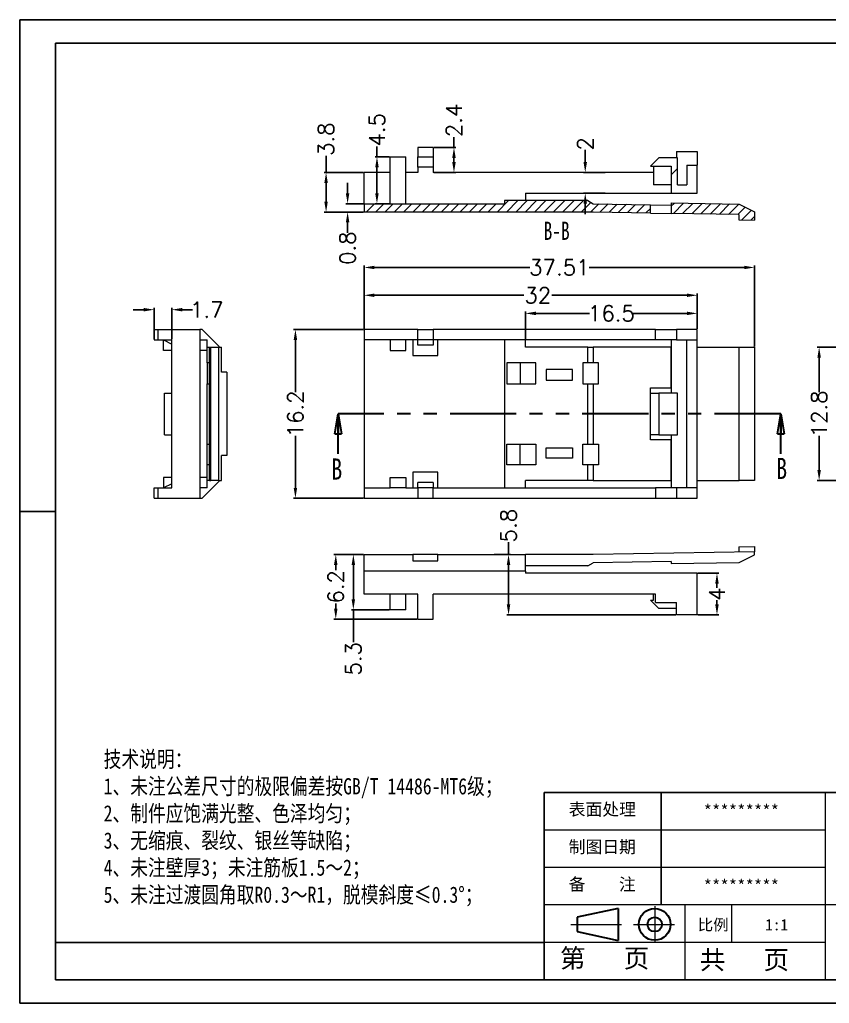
# Model space of a CAD drawing. Header units: inches. Extents: x 3168 to 3805, y 519 to 654.
# Drawn here: x 3597.6 to 3675.3, y 519 to 613.5 of the extents above; entities that cross this region are included whole.
import ezdxf

# ---------------------------------------------------------------- set-up
doc = ezdxf.new("R2010")
doc.units = ezdxf.units.IN
doc.linetypes.add('CENTER2', pattern=[28.575, 19.05, -3.175, 3.175, -3.175])
doc.linetypes.add('PHANTOM', pattern=[12.7, 6.35, -1.27, 1.27, -1.27, 1.27, -1.27])
doc.layers.add('文字', color=81, linetype='Continuous')
for name, color, linetype, lineweight in [('粗实线', 7, 'Continuous', 30), ('细实线', 3, 'Continuous', 9), ('细点划线', 2, 'CENTER2', 9)]:
    doc.layers.add(name, color=color, linetype=linetype, lineweight=lineweight)
doc.styles.add('SLDTEXTSTYLE0', font='TXT', dxfattribs={"width": 0.75})
doc.styles.add('SLDTEXTSTYLE3', font='TXT', dxfattribs={"width": 0.7})
doc.styles.get("Standard").update_dxf_attribs({"font": 'txt', "bigfont": 'gbcbig.shx'})
doc.styles.add('宋体', font='', dxfattribs={"width": 0.8, "height": 3.5})
doc.styles.get('宋体').set_extended_font_data('SimSun')
doc.dimstyles.new('1.5', dxfattribs={"dimtxt": 1.5, "dimasz": 1, "dimexe": 0.18, "dimexo": 0.0625, "dimgap": 0.1, "dimtad": 0, "dimzin": 12, "dimdsep": 46, "dimtxsty": 'Standard', "dimcen": 0.5, "dimclrd": 3, "dimclre": 3, "dimadec": 0, "dimazin": 0, "dimtfac": 1, "dimtofl": 0, "dimtmove": 0, "dimatfit": 3, "dimfxl": 1, "dimtolj": 1, "dimtzin": 0, "dimarcsym": 0})
pattern_1 = [(45, (-109.4569, -418.8911), (-0.44901281, 0.44901281), [])]

# ---------------------------------------------------------------- blocks, each defined once
blk = doc.blocks.new('_CLOSED')
at = {"color": 0, "linetype": 'ByBlock', "lineweight": -2}
for p, q in [((-1, 0.166667), (0, 0)), ((-1, 0.166667), (-1, -0.166667)), ((0, 0), (-1, -0.166667)), ((0, 0), (-1, 0))]:
    blk.add_line(p, q, dxfattribs=at)
blk = doc.blocks.new('*D163')
at = {"color": 3, "lineweight": -2, "transparency": 16777216}
for p, q in [((3630.585, 583.73), (3623.878, 583.73)), ((3624.058, 582.73), (3624.058, 577.73)), ((3624.058, 568.53), (3624.058, 573.53)), ((3630.585, 567.53), (3623.878, 567.53))]:
    blk.add_line(p, q, dxfattribs=at)
at = {"color": 3, "transparency": 16777216}
for points in [[(3623.891, 582.73), (3624.224, 582.73), (3624.058, 583.73)], [(3623.891, 568.53), (3624.224, 568.53), (3624.058, 567.53)]]:
    blk.add_solid(points, dxfattribs=at)
at = {"layer": 'Defpoints', "color": 0, "transparency": 16777216}
for p in [(3624.058, 583.73), (3630.648, 583.73), (3630.648, 567.53)]:
    blk.add_point(p, dxfattribs=at)
at = {"color": 0, "transparency": 16777216, "insert": (3624.058, 575.63), "char_height": 1.5, "attachment_point": 5, "rotation": 90}
blk.add_mtext('\\A1;16.2', dxfattribs=at)
blk = doc.blocks.new('*D164')
at = {"color": 3, "lineweight": -2, "transparency": 16777216}
for p, q in [((3630.648, 583.793), (3630.648, 589.87)), ((3631.648, 589.69), (3646.551, 589.69)), ((3667.153, 589.69), (3652.251, 589.69)), ((3668.153, 582.093), (3668.153, 589.87))]:
    blk.add_line(p, q, dxfattribs=at)
at = {"color": 3, "transparency": 16777216}
for points in [[(3631.648, 589.857), (3631.648, 589.523), (3630.648, 589.69)], [(3667.153, 589.857), (3667.153, 589.523), (3668.153, 589.69)]]:
    blk.add_solid(points, dxfattribs=at)
at = {"layer": 'Defpoints', "color": 0, "transparency": 16777216}
for p in [(3668.153, 589.69), (3630.648, 583.73), (3668.153, 582.03)]:
    blk.add_point(p, dxfattribs=at)
at = {"color": 0, "transparency": 16777216, "insert": (3649.401, 589.69), "char_height": 1.5, "attachment_point": 5}
blk.add_mtext('\\A1;37.51', dxfattribs=at)
blk = doc.blocks.new('*D165')
at = {"color": 3, "lineweight": -2, "transparency": 16777216}
for p, q in [((3630.648, 583.793), (3630.648, 587.199)), ((3631.648, 587.019), (3645.977, 587.019)), ((3661.648, 587.019), (3648.677, 587.019)), ((3662.648, 583.793), (3662.648, 587.199))]:
    blk.add_line(p, q, dxfattribs=at)
at = {"color": 3, "transparency": 16777216}
for points in [[(3631.648, 587.186), (3631.648, 586.853), (3630.648, 587.019)], [(3661.648, 587.186), (3661.648, 586.853), (3662.648, 587.019)]]:
    blk.add_solid(points, dxfattribs=at)
at = {"layer": 'Defpoints', "color": 0, "transparency": 16777216}
for p in [(3662.648, 587.019), (3630.648, 583.73), (3662.648, 583.73)]:
    blk.add_point(p, dxfattribs=at)
at = {"color": 0, "transparency": 16777216, "insert": (3647.327, 587.019), "char_height": 1.5, "attachment_point": 5}
blk.add_mtext('\\A1;32', dxfattribs=at)
blk = doc.blocks.new('*D166')
at = {"color": 3, "lineweight": -2, "transparency": 16777216}
for p, q in [((3646.148, 582.793), (3646.148, 585.462)), ((3647.148, 585.282), (3652.298, 585.282)), ((3661.648, 585.282), (3656.498, 585.282)), ((3662.648, 583.793), (3662.648, 585.462))]:
    blk.add_line(p, q, dxfattribs=at)
at = {"color": 3, "transparency": 16777216}
for points in [[(3647.148, 585.449), (3647.148, 585.115), (3646.148, 585.282)], [(3661.648, 585.449), (3661.648, 585.115), (3662.648, 585.282)]]:
    blk.add_solid(points, dxfattribs=at)
at = {"layer": 'Defpoints', "color": 0, "transparency": 16777216}
for p in [(3646.148, 585.282), (3662.648, 583.73), (3646.148, 582.73)]:
    blk.add_point(p, dxfattribs=at)
at = {"color": 0, "transparency": 16777216, "insert": (3654.398, 585.282), "char_height": 1.5, "attachment_point": 5}
blk.add_mtext('\\A1;16.5', dxfattribs=at)
blk = doc.blocks.new('*D167')
at = {"color": 3, "lineweight": -2, "transparency": 16777216}
for p, q in [((3629.067, 596.814), (3629.067, 597.814)), ((3630.585, 595.814), (3628.887, 595.814)), ((3630.585, 595.014), (3628.887, 595.014)), ((3629.067, 594.014), (3629.067, 593.014))]:
    blk.add_line(p, q, dxfattribs=at)
at = {"color": 3, "transparency": 16777216}
for points in [[(3628.9, 596.814), (3629.234, 596.814), (3629.067, 595.814)], [(3628.9, 594.014), (3629.234, 594.014), (3629.067, 595.014)]]:
    blk.add_solid(points, dxfattribs=at)
at = {"layer": 'Defpoints', "color": 0, "transparency": 16777216}
for p in [(3629.067, 595.014), (3630.648, 595.814), (3630.648, 595.014)]:
    blk.add_point(p, dxfattribs=at)
at = {"color": 0, "transparency": 16777216, "insert": (3629.067, 591.539), "char_height": 1.5, "attachment_point": 5, "rotation": 90}
blk.add_mtext('\\A1;0.8', dxfattribs=at)
blk = doc.blocks.new('*D168')
at = {"color": 3, "lineweight": -2, "transparency": 16777216}
for p, q in [((3627.002, 598.814), (3627.002, 600.406)), ((3630.585, 598.814), (3626.822, 598.814)), ((3627.002, 596.014), (3627.002, 597.814)), ((3630.585, 595.014), (3626.822, 595.014))]:
    blk.add_line(p, q, dxfattribs=at)
at = {"color": 3, "transparency": 16777216}
for points in [[(3626.835, 597.814), (3627.168, 597.814), (3627.002, 598.814)], [(3626.835, 596.014), (3627.168, 596.014), (3627.002, 595.014)]]:
    blk.add_solid(points, dxfattribs=at)
at = {"layer": 'Defpoints', "color": 0, "transparency": 16777216}
for p in [(3627.002, 598.814), (3630.648, 598.814), (3630.648, 595.014)]:
    blk.add_point(p, dxfattribs=at)
at = {"color": 0, "transparency": 16777216, "insert": (3627.002, 602.006), "char_height": 1.5, "attachment_point": 5, "rotation": 90}
blk.add_mtext('\\A1;3.8', dxfattribs=at)
blk = doc.blocks.new('*D169')
at = {"color": 3, "lineweight": -2, "transparency": 16777216}
for p, q in [((3630.585, 562.133), (3629.44, 562.133)), ((3629.62, 561.133), (3629.62, 557.833)), ((3633.085, 556.833), (3629.44, 556.833)), ((3629.62, 556.833), (3629.62, 553.718))]:
    blk.add_line(p, q, dxfattribs=at)
at = {"color": 3, "transparency": 16777216}
for points in [[(3629.453, 561.133), (3629.786, 561.133), (3629.62, 562.133)], [(3629.453, 557.833), (3629.786, 557.833), (3629.62, 556.833)]]:
    blk.add_solid(points, dxfattribs=at)
at = {"layer": 'Defpoints', "color": 0, "transparency": 16777216}
for p in [(3629.62, 562.133), (3630.648, 562.133), (3633.148, 556.833)]:
    blk.add_point(p, dxfattribs=at)
at = {"color": 0, "transparency": 16777216, "insert": (3629.62, 552.118), "char_height": 1.5, "attachment_point": 5, "rotation": 90}
blk.add_mtext('\\A1;5.3', dxfattribs=at)
blk = doc.blocks.new('*D170')
at = {"color": 3, "lineweight": -2, "transparency": 16777216}
for p, q in [((3630.585, 562.133), (3627.753, 562.133)), ((3627.933, 561.133), (3627.933, 560.633)), ((3627.933, 556.933), (3627.933, 557.433)), ((3635.735, 555.933), (3627.753, 555.933))]:
    blk.add_line(p, q, dxfattribs=at)
at = {"color": 3, "transparency": 16777216}
for points in [[(3627.766, 561.133), (3628.099, 561.133), (3627.933, 562.133)], [(3627.766, 556.933), (3628.099, 556.933), (3627.933, 555.933)]]:
    blk.add_solid(points, dxfattribs=at)
at = {"layer": 'Defpoints', "color": 0, "transparency": 16777216}
for p in [(3627.933, 562.133), (3630.648, 562.133), (3635.798, 555.933)]:
    blk.add_point(p, dxfattribs=at)
at = {"color": 0, "transparency": 16777216, "insert": (3627.933, 559.033), "char_height": 1.5, "attachment_point": 5, "rotation": 90}
blk.add_mtext('\\A1;6.2', dxfattribs=at)
blk = doc.blocks.new('*D171')
at = {"color": 3, "lineweight": -2, "transparency": 16777216}
for p, q in [((3644.523, 562.133), (3644.523, 563.302)), ((3643.156, 562.133), (3644.703, 562.133)), ((3644.523, 557.333), (3644.523, 561.133)), ((3660.585, 556.333), (3644.343, 556.333))]:
    blk.add_line(p, q, dxfattribs=at)
at = {"color": 3, "transparency": 16777216}
for points in [[(3644.356, 561.133), (3644.689, 561.133), (3644.523, 562.133)], [(3644.356, 557.333), (3644.689, 557.333), (3644.523, 556.333)]]:
    blk.add_solid(points, dxfattribs=at)
at = {"layer": 'Defpoints', "color": 0, "transparency": 16777216}
for p in [(3643.094, 562.133), (3644.523, 562.133), (3660.648, 556.333)]:
    blk.add_point(p, dxfattribs=at)
at = {"color": 0, "transparency": 16777216, "insert": (3644.523, 564.902), "char_height": 1.5, "attachment_point": 5, "rotation": 90}
blk.add_mtext('\\A1;5.8', dxfattribs=at)
blk = doc.blocks.new('*D172')
at = {"color": 3, "lineweight": -2, "transparency": 16777216}
for p, q in [((3662.71, 560.333), (3664.717, 560.333)), ((3664.537, 559.333), (3664.537, 558.933)), ((3664.537, 557.333), (3664.537, 557.733)), ((3662.71, 556.333), (3664.717, 556.333))]:
    blk.add_line(p, q, dxfattribs=at)
at = {"color": 3, "transparency": 16777216}
for points in [[(3664.37, 559.333), (3664.704, 559.333), (3664.537, 560.333)], [(3664.37, 557.333), (3664.704, 557.333), (3664.537, 556.333)]]:
    blk.add_solid(points, dxfattribs=at)
at = {"layer": 'Defpoints', "color": 0, "transparency": 16777216}
for p in [(3662.648, 560.333), (3664.537, 560.333), (3662.648, 556.333)]:
    blk.add_point(p, dxfattribs=at)
at = {"color": 0, "transparency": 16777216, "insert": (3664.537, 558.333), "char_height": 1.5, "attachment_point": 5, "rotation": 90}
blk.add_mtext('\\A1;4', dxfattribs=at)
blk = doc.blocks.new('*D174')
at = {"color": 3, "lineweight": -2, "transparency": 16777216}
for p, q in [((3677.147, 582.03), (3674.168, 582.03)), ((3674.348, 581.03), (3674.348, 577.73)), ((3674.348, 570.23), (3674.348, 573.53)), ((3677.147, 569.23), (3674.168, 569.23))]:
    blk.add_line(p, q, dxfattribs=at)
at = {"color": 3, "transparency": 16777216}
for points in [[(3674.181, 581.03), (3674.515, 581.03), (3674.348, 582.03)], [(3674.181, 570.23), (3674.515, 570.23), (3674.348, 569.23)]]:
    blk.add_solid(points, dxfattribs=at)
at = {"layer": 'Defpoints', "color": 0, "transparency": 16777216}
for p in [(3674.348, 582.03), (3677.21, 582.03), (3677.21, 569.23)]:
    blk.add_point(p, dxfattribs=at)
at = {"color": 0, "transparency": 16777216, "insert": (3674.348, 575.63), "char_height": 1.5, "attachment_point": 5, "rotation": 90}
blk.add_mtext('\\A1;12.8', dxfattribs=at)
blk = doc.blocks.new('*D175')
at = {"color": 3, "lineweight": -2, "transparency": 16777216}
for p, q in [((3609.49, 585.635), (3608.49, 585.635)), ((3610.49, 582.793), (3610.49, 585.815)), ((3612.19, 582.793), (3612.19, 585.815)), ((3613.19, 585.635), (3614.19, 585.635))]:
    blk.add_line(p, q, dxfattribs=at)
at = {"color": 3, "transparency": 16777216}
for points in [[(3609.49, 585.802), (3609.49, 585.468), (3610.49, 585.635)], [(3613.19, 585.802), (3613.19, 585.468), (3612.19, 585.635)]]:
    blk.add_solid(points, dxfattribs=at)
at = {"layer": 'Defpoints', "color": 0, "transparency": 16777216}
for p in [(3612.19, 585.635), (3610.49, 582.73), (3612.19, 582.73)]:
    blk.add_point(p, dxfattribs=at)
at = {"color": 0, "transparency": 16777216, "insert": (3615.54, 585.635), "char_height": 1.5, "attachment_point": 5}
blk.add_mtext('\\A1;1.7', dxfattribs=at)
blk = doc.blocks.new('*D176')
at = {"color": 3, "lineweight": -2, "transparency": 16777216}
for p, q in [((3639.284, 601.214), (3639.284, 602.214)), ((3637.36, 601.214), (3639.464, 601.214)), ((3639.284, 599.814), (3639.284, 600.214)), ((3637.36, 598.814), (3639.464, 598.814))]:
    blk.add_line(p, q, dxfattribs=at)
at = {"color": 3, "transparency": 16777216}
for points in [[(3639.117, 600.214), (3639.45, 600.214), (3639.284, 601.214)], [(3639.117, 599.814), (3639.45, 599.814), (3639.284, 598.814)]]:
    blk.add_solid(points, dxfattribs=at)
at = {"layer": 'Defpoints', "color": 0, "transparency": 16777216}
for p in [(3637.298, 601.214), (3639.284, 601.214), (3637.298, 598.814)]:
    blk.add_point(p, dxfattribs=at)
at = {"color": 0, "transparency": 16777216, "insert": (3639.284, 603.814), "char_height": 1.5, "attachment_point": 5, "rotation": 90}
blk.add_mtext('\\A1;2.4', dxfattribs=at)
blk = doc.blocks.new('*D177')
at = {"color": 3, "lineweight": -2, "transparency": 16777216}
for p, q in [((3631.886, 600.314), (3631.886, 601.314)), ((3633.085, 600.314), (3631.706, 600.314)), ((3631.886, 596.814), (3631.886, 599.314)), ((3633.085, 595.814), (3631.706, 595.814))]:
    blk.add_line(p, q, dxfattribs=at)
at = {"color": 3, "transparency": 16777216}
for points in [[(3631.72, 599.314), (3632.053, 599.314), (3631.886, 600.314)], [(3631.72, 596.814), (3632.053, 596.814), (3631.886, 595.814)]]:
    blk.add_solid(points, dxfattribs=at)
at = {"layer": 'Defpoints', "color": 0, "transparency": 16777216}
for p in [(3631.886, 600.314), (3633.148, 600.314), (3633.148, 595.814)]:
    blk.add_point(p, dxfattribs=at)
at = {"color": 0, "transparency": 16777216, "insert": (3631.886, 602.914), "char_height": 1.5, "attachment_point": 5, "rotation": 90}
blk.add_mtext('\\A1;4.5', dxfattribs=at)
blk = doc.blocks.new('*D178')
at = {"color": 3, "lineweight": -2, "transparency": 16777216}
for p, q in [((3651.888, 599.814), (3651.888, 600.974)), ((3653.789, 598.814), (3651.708, 598.814)), ((3653.789, 596.814), (3651.708, 596.814)), ((3651.888, 595.814), (3651.888, 594.814))]:
    blk.add_line(p, q, dxfattribs=at)
at = {"color": 3, "transparency": 16777216}
for points in [[(3651.722, 599.814), (3652.055, 599.814), (3651.888, 598.814)], [(3651.722, 595.814), (3652.055, 595.814), (3651.888, 596.814)]]:
    blk.add_solid(points, dxfattribs=at)
at = {"layer": 'Defpoints', "color": 0, "transparency": 16777216}
for p in [(3651.888, 598.814), (3653.852, 598.814), (3653.852, 596.814)]:
    blk.add_point(p, dxfattribs=at)
at = {"color": 0, "transparency": 16777216, "insert": (3651.888, 601.574), "char_height": 1.5, "attachment_point": 5, "rotation": 90}
blk.add_mtext('\\A1;2', dxfattribs=at)

msp = doc.modelspace()

# ---------------------------------------------------------------- hatches: boundary and pattern name
at = {"linetype": 'Continuous', "lineweight": 0}
h = msp.add_hatch(dxfattribs=at)
h.set_pattern_fill('ANSI31', style=0)
h.set_pattern_definition([(45, (3276.3088, 178.826), (-2.245064, 2.245064), [])])
h.paths.add_polyline_path([(3660.148, 596.814), (3662.648, 596.814), (3662.648, 599.514), (3661.648, 599.514), (3661.648, 597.614), (3660.748, 597.614), (3660.748, 600.214), (3658.948, 600.214), (3658.148, 599.414), (3660.148, 599.414)], flags=0)
h = msp.add_hatch(dxfattribs=at)
h.set_pattern_fill('ANSI31', color=4, scale=0.2, style=0)
h.set_pattern_definition(pattern_1)
h.paths.add_polyline_path([(3652.648, 595.014), (3658.148, 594.918), (3658.148, 595.718), (3652.644, 595.814), (3652.148, 596.114), (3644.148, 596.114), (3644.148, 595.814), (3630.648, 595.814), (3630.648, 595.014)], flags=0)
h = msp.add_hatch(dxfattribs=at)
h.set_pattern_fill('ANSI31', color=4, scale=0.2, style=0)
h.set_pattern_definition(pattern_1)
h.paths.add_polyline_path([(3666.648, 594.77), (3666.639, 594.27), (3668.139, 594.244), (3668.153, 595.044), (3666.666, 595.77), (3660.148, 595.883), (3660.148, 594.883)], flags=0)

# ---------------------------------------------------------------- linework, layer by layer
for p, q in [((3597.579, 613.481), (3731.145, 613.481)), ((3597.579, 613.481), (3597.579, 519.041)), ((3601.035, 611.233), (3728.896, 611.233)), ((3601.035, 611.233), (3601.035, 521.289)), ((3601.035, 566.261), (3597.579, 566.261)), ((3597.579, 562.763), (3597.579, 519.041)), ((3647.947, 521.289), (3647.947, 539.278)), ((3647.947, 539.278), (3728.896, 539.278)), ((3659.19, 528.485), (3659.19, 539.278)), ((3647.947, 524.887), (3601.035, 524.887)), ((3601.035, 521.289), (3728.896, 521.289)), ((3597.579, 519.041), (3731.145, 519.041)), ((3597.579, 519.041), (3659.415, 519.041))]:
    msp.add_line(p, q)
at = {"color": 7, "linetype": 'Continuous', "lineweight": 15}
for p, q in [((3637.298, 601.214), (3635.798, 601.214)), ((3635.798, 601.214), (3635.798, 600.314)), ((3637.298, 601.214), (3637.298, 600.314)), ((3660.648, 600.814), (3660.648, 600.214)), ((3660.648, 600.814), (3662.648, 600.814)), ((3662.648, 600.814), (3662.648, 599.514)), ((3633.148, 595.814), (3633.148, 600.314)), ((3633.148, 600.314), (3634.648, 600.314)), ((3634.648, 595.814), (3634.648, 600.314)), ((3635.798, 600.314), (3637.298, 600.314)), ((3635.798, 599.314), (3635.798, 600.314)), ((3637.298, 600.314), (3637.298, 599.314)), ((3658.148, 599.414), (3658.948, 600.214)), ((3660.748, 600.214), (3658.948, 600.214)), ((3660.748, 597.614), (3660.748, 600.214)), ((3633.148, 598.814), (3630.648, 598.814)), ((3630.648, 595.814), (3630.648, 598.814)), ((3635.798, 598.814), (3634.648, 598.814)), ((3637.298, 599.314), (3635.798, 599.314)), ((3635.798, 599.314), (3635.798, 598.814)), ((3637.298, 599.314), (3637.298, 598.814)), ((3658.448, 598.814), (3637.298, 598.814)), ((3658.148, 599.414), (3660.148, 599.414)), ((3658.448, 599.414), (3658.448, 597.614)), ((3660.148, 599.414), (3660.148, 596.814)), ((3661.648, 599.514), (3661.648, 597.614)), ((3661.648, 599.514), (3662.648, 599.514)), ((3662.648, 596.814), (3662.648, 599.514)), ((3660.148, 597.614), (3658.448, 597.614)), ((3660.748, 597.614), (3661.648, 597.614)), ((3644.148, 596.114), (3644.148, 595.814)), ((3652.148, 596.114), (3644.148, 596.114)), ((3646.148, 596.814), (3646.148, 596.114)), ((3646.148, 596.814), (3660.148, 596.814)), ((3652.148, 596.114), (3652.644, 595.814)), ((3660.148, 596.814), (3662.648, 596.814)), ((3630.648, 595.814), (3630.648, 595.014)), ((3630.648, 595.814), (3644.148, 595.814)), ((3652.648, 595.014), (3630.648, 595.014)), ((3652.644, 595.814), (3658.148, 595.718)), ((3658.148, 594.918), (3652.648, 595.014)), ((3658.148, 594.918), (3658.148, 595.718)), ((3658.148, 595.718), (3660.144, 595.683)), ((3660.148, 595.883), (3660.144, 595.683)), ((3660.148, 595.883), (3660.148, 594.883)), ((3660.148, 595.883), (3666.666, 595.77)), ((3666.666, 595.77), (3668.153, 595.044)), ((3668.153, 595.044), (3668.139, 594.244)), ((3658.148, 594.918), (3660.148, 594.883)), ((3666.648, 594.77), (3660.148, 594.883)), ((3666.648, 594.77), (3666.639, 594.27)), ((3666.639, 594.27), (3668.139, 594.244)), ((3610.49, 583.73), (3610.49, 582.73)), ((3610.49, 583.73), (3610.89, 583.73)), ((3610.89, 582.73), (3610.89, 583.73)), ((3610.89, 583.73), (3614.89, 583.73)), ((3614.89, 583.73), (3614.89, 567.53)), ((3615.09, 583.73), (3614.89, 583.73)), ((3615.09, 583.73), (3616.69, 582.13)), ((3630.648, 583.73), (3630.648, 582.73)), ((3635.798, 583.73), (3630.648, 583.73)), ((3635.798, 583.73), (3637.298, 583.73)), ((3635.798, 582.73), (3635.798, 583.73)), ((3637.298, 583.73), (3637.298, 582.73)), ((3658.648, 583.73), (3637.298, 583.73)), ((3658.648, 582.73), (3658.648, 583.73)), ((3658.648, 583.73), (3660.648, 583.73)), ((3660.648, 583.73), (3660.648, 582.73)), ((3662.648, 583.73), (3660.648, 583.73)), ((3662.648, 582.73), (3662.648, 583.73)), ((3610.49, 582.73), (3610.89, 582.73)), ((3610.89, 582.73), (3612.19, 582.73)), ((3611.39, 582.73), (3612.19, 582.33)), ((3611.39, 581.73), (3611.39, 582.73)), ((3612.19, 568.53), (3612.19, 582.73)), ((3614.89, 582.73), (3615.59, 582.73)), ((3615.59, 582.03), (3615.59, 582.73)), ((3633.148, 582.73), (3630.648, 582.73)), ((3630.648, 582.73), (3630.648, 568.53)), ((3634.648, 582.73), (3633.148, 582.73)), ((3633.148, 582.73), (3633.148, 581.73)), ((3634.648, 581.73), (3634.648, 582.73)), ((3635.798, 582.73), (3634.648, 582.73)), ((3635.348, 582.73), (3635.348, 581.23)), ((3637.298, 582.73), (3635.798, 582.73)), ((3635.798, 582.23), (3635.798, 582.73)), ((3637.298, 582.73), (3637.298, 582.23)), ((3658.648, 582.73), (3637.298, 582.73)), ((3637.748, 581.23), (3637.748, 582.73)), ((3644.148, 582.73), (3644.148, 568.53)), ((3646.148, 582.03), (3646.148, 582.73)), ((3660.648, 582.73), (3658.648, 582.73)), ((3660.148, 582.73), (3660.148, 577.63)), ((3660.648, 582.73), (3662.648, 582.73)), ((3661.648, 568.53), (3661.648, 582.73)), ((3662.648, 568.53), (3662.648, 582.73)), ((3615.59, 580.53), (3615.59, 582.03)), ((3615.59, 582.03), (3615.82, 582.03)), ((3615.82, 578.13), (3615.82, 582.03)), ((3615.82, 582.03), (3615.934, 582.03)), ((3615.934, 569.23), (3615.934, 582.03)), ((3615.934, 582.03), (3616.66, 582.03)), ((3616.66, 582.03), (3616.66, 569.23)), ((3616.66, 582.03), (3616.96, 582.03)), ((3616.69, 582.13), (3616.69, 582.03)), ((3616.96, 579.63), (3616.96, 582.03)), ((3637.298, 582.23), (3635.798, 582.23)), ((3652.148, 582.03), (3646.148, 582.03)), ((3652.148, 580.53), (3652.148, 582.03)), ((3652.148, 582.03), (3652.644, 582.03)), ((3652.644, 582.03), (3652.644, 580.53)), ((3660.144, 582.03), (3652.644, 582.03)), ((3660.144, 578.13), (3660.144, 582.03)), ((3660.144, 582.03), (3660.148, 582.03)), ((3662.648, 582.03), (3666.666, 582.03)), ((3666.666, 569.23), (3666.666, 582.03)), ((3666.666, 582.03), (3668.153, 582.03)), ((3668.153, 582.03), (3668.153, 569.23)), ((3612.19, 581.73), (3611.39, 581.73)), ((3615.59, 581.73), (3614.89, 581.73)), ((3633.148, 581.73), (3634.648, 581.73)), ((3635.348, 581.23), (3637.748, 581.23)), ((3615.82, 580.53), (3615.59, 580.53)), ((3615.59, 580.53), (3615.59, 578.53)), ((3647.148, 580.53), (3644.348, 580.53)), ((3644.348, 580.53), (3644.348, 578.53)), ((3645.648, 580.53), (3645.648, 578.53)), ((3647.148, 578.53), (3647.148, 580.53)), ((3648.148, 579.88), (3648.148, 578.88)), ((3650.648, 579.88), (3648.148, 579.88)), ((3650.648, 578.88), (3650.648, 579.88)), ((3652.148, 580.53), (3651.648, 580.53)), ((3651.648, 580.53), (3651.648, 578.53)), ((3652.644, 580.53), (3652.148, 580.53)), ((3653.148, 580.53), (3652.644, 580.53)), ((3653.148, 578.53), (3653.148, 580.53)), ((3617.46, 579.63), (3616.96, 579.63)), ((3617.46, 579.63), (3617.46, 571.63)), ((3615.59, 572.73), (3615.59, 578.53)), ((3615.59, 578.53), (3615.82, 578.53)), ((3615.82, 573.13), (3615.82, 578.13)), ((3644.348, 578.53), (3647.148, 578.53)), ((3648.148, 578.88), (3650.648, 578.88)), ((3651.648, 578.53), (3652.148, 578.53)), ((3652.148, 572.73), (3652.148, 578.53)), ((3652.148, 578.53), (3652.644, 578.53)), ((3652.644, 578.53), (3652.644, 572.73)), ((3652.644, 578.53), (3653.148, 578.53)), ((3658.148, 577.63), (3658.148, 578.13)), ((3658.148, 578.13), (3660.144, 578.13)), ((3660.148, 578.13), (3660.144, 578.13)), ((3611.49, 573.63), (3611.49, 577.63)), ((3611.49, 577.63), (3612.19, 577.63)), ((3658.148, 573.63), (3658.148, 577.63)), ((3658.148, 577.63), (3658.948, 577.63)), ((3658.948, 577.63), (3658.948, 573.63)), ((3660.748, 577.63), (3658.948, 577.63)), ((3660.748, 573.63), (3660.748, 577.63)), ((3611.49, 573.63), (3612.19, 573.63)), ((3658.948, 573.63), (3658.148, 573.63)), ((3658.148, 573.13), (3658.148, 573.63)), ((3658.948, 573.63), (3660.748, 573.63)), ((3660.148, 573.63), (3660.148, 568.53)), ((3615.59, 572.73), (3615.82, 572.73)), ((3615.59, 570.73), (3615.59, 572.73)), ((3615.82, 569.23), (3615.82, 573.13)), ((3644.348, 572.73), (3647.148, 572.73)), ((3644.348, 570.73), (3644.348, 572.73)), ((3645.648, 570.73), (3645.648, 572.73)), ((3647.148, 572.73), (3647.148, 570.73)), ((3648.148, 572.38), (3650.648, 572.38)), ((3648.148, 571.38), (3648.148, 572.38)), ((3650.648, 572.38), (3650.648, 571.38)), ((3651.648, 572.73), (3652.148, 572.73)), ((3651.648, 570.73), (3651.648, 572.73)), ((3652.148, 572.73), (3652.644, 572.73)), ((3652.644, 572.73), (3653.148, 572.73)), ((3653.148, 572.73), (3653.148, 570.73)), ((3660.144, 573.13), (3658.148, 573.13)), ((3660.144, 573.13), (3660.148, 573.13)), ((3660.144, 569.23), (3660.144, 573.13)), ((3617.46, 571.63), (3616.96, 571.63)), ((3616.96, 569.23), (3616.96, 571.63)), ((3650.648, 571.38), (3648.148, 571.38)), ((3615.59, 569.23), (3615.59, 570.73)), ((3615.82, 570.73), (3615.59, 570.73)), ((3647.148, 570.73), (3644.348, 570.73)), ((3652.148, 570.73), (3651.648, 570.73)), ((3652.148, 569.23), (3652.148, 570.73)), ((3652.644, 570.73), (3652.148, 570.73)), ((3652.644, 570.73), (3652.644, 569.23)), ((3653.148, 570.73), (3652.644, 570.73)), ((3611.39, 569.53), (3611.39, 568.53)), ((3612.19, 569.53), (3611.39, 569.53)), ((3615.59, 569.53), (3614.89, 569.53)), ((3633.148, 569.53), (3634.648, 569.53)), ((3633.148, 568.53), (3633.148, 569.53)), ((3634.648, 569.53), (3634.648, 568.53)), ((3637.748, 570.03), (3635.348, 570.03)), ((3635.348, 570.03), (3635.348, 568.53)), ((3637.748, 568.53), (3637.748, 570.03)), ((3612.19, 568.93), (3611.39, 568.53)), ((3616.69, 569.13), (3615.09, 567.53)), ((3615.82, 569.23), (3615.59, 569.23)), ((3615.59, 568.53), (3615.59, 569.23)), ((3615.82, 569.23), (3615.934, 569.23)), ((3616.66, 569.23), (3615.934, 569.23)), ((3616.66, 569.23), (3616.96, 569.23)), ((3616.69, 569.23), (3616.69, 569.13)), ((3637.298, 569.03), (3635.798, 569.03)), ((3635.798, 568.53), (3635.798, 569.03)), ((3637.298, 569.03), (3637.298, 568.53)), ((3652.148, 569.23), (3646.148, 569.23)), ((3646.148, 568.53), (3646.148, 569.23)), ((3652.644, 569.23), (3652.148, 569.23)), ((3652.644, 569.23), (3660.144, 569.23)), ((3660.144, 569.23), (3660.148, 569.23)), ((3662.648, 569.23), (3666.666, 569.23)), ((3668.153, 569.23), (3666.666, 569.23)), ((3610.49, 567.53), (3610.49, 568.53)), ((3610.49, 568.53), (3610.89, 568.53)), ((3610.89, 567.53), (3610.89, 568.53)), ((3610.89, 568.53), (3612.19, 568.53)), ((3615.59, 568.53), (3614.89, 568.53)), ((3630.648, 568.53), (3630.648, 567.53)), ((3630.648, 568.53), (3633.148, 568.53)), ((3634.648, 568.53), (3633.148, 568.53)), ((3634.648, 568.53), (3635.798, 568.53)), ((3635.798, 568.53), (3635.798, 567.53)), ((3637.298, 568.53), (3635.798, 568.53)), ((3637.298, 567.53), (3637.298, 568.53)), ((3637.298, 568.53), (3658.648, 568.53)), ((3658.648, 568.53), (3658.648, 567.53)), ((3660.648, 568.53), (3658.648, 568.53)), ((3660.648, 568.53), (3660.648, 567.53)), ((3662.648, 568.53), (3660.648, 568.53)), ((3662.648, 567.53), (3662.648, 568.53)), ((3610.49, 567.53), (3610.89, 567.53)), ((3610.89, 567.53), (3614.89, 567.53)), ((3614.89, 567.53), (3615.09, 567.53)), ((3630.648, 567.53), (3635.798, 567.53)), ((3635.798, 567.53), (3637.298, 567.53)), ((3637.298, 567.53), (3658.648, 567.53)), ((3658.648, 567.53), (3660.648, 567.53)), ((3660.648, 567.53), (3662.648, 567.53)), ((3666.639, 562.877), (3668.139, 562.903)), ((3666.639, 562.877), (3666.648, 562.377)), ((3668.139, 562.903), (3668.148, 562.404)), ((3630.648, 562.133), (3635.348, 562.133)), ((3630.648, 560.533), (3630.648, 562.133)), ((3635.348, 562.133), (3635.348, 561.533)), ((3637.748, 562.133), (3635.348, 562.133)), ((3637.748, 562.133), (3646.148, 562.133)), ((3637.748, 561.533), (3637.748, 562.133)), ((3646.148, 560.533), (3646.148, 562.133)), ((3652.648, 562.133), (3646.148, 562.133)), ((3668.148, 562.404), (3652.648, 562.133)), ((3666.666, 561.378), (3668.153, 562.104)), ((3668.153, 562.104), (3668.148, 562.404)), ((3635.348, 561.533), (3637.748, 561.533)), ((3652.148, 561.033), (3646.148, 561.033)), ((3652.148, 561.033), (3652.644, 561.333)), ((3660.144, 561.464), (3652.644, 561.333)), ((3660.144, 561.464), (3660.148, 561.264)), ((3660.148, 561.264), (3666.666, 561.378)), ((3646.148, 560.533), (3630.648, 560.533)), ((3630.648, 558.333), (3630.648, 560.533)), ((3646.148, 560.533), (3646.148, 560.333)), ((3662.648, 560.333), (3646.148, 560.333)), ((3662.648, 556.333), (3662.648, 560.333)), ((3635.798, 558.333), (3630.648, 558.333)), ((3633.148, 556.833), (3633.148, 558.333)), ((3634.648, 556.833), (3634.648, 558.333)), ((3635.798, 555.933), (3635.798, 558.333)), ((3658.648, 558.333), (3637.298, 558.333)), ((3637.298, 555.933), (3637.298, 558.333)), ((3658.448, 557.733), (3658.448, 558.333)), ((3658.648, 557.533), (3658.648, 558.333)), ((3658.148, 557.733), (3658.948, 556.933)), ((3658.148, 557.733), (3658.448, 557.733)), ((3658.648, 557.533), (3660.648, 557.533)), ((3660.648, 556.333), (3660.648, 557.533)), ((3634.648, 556.833), (3633.148, 556.833)), ((3660.648, 556.933), (3658.948, 556.933)), ((3662.648, 556.333), (3660.648, 556.333)), ((3635.798, 555.933), (3637.298, 555.933))]:
    msp.add_line(p, q, dxfattribs=at)
at = {"color": 1, "linetype": 'PHANTOM', "lineweight": 30}
msp.add_line((3670.654, 575.63), (3628.147, 575.63), dxfattribs=at)
at = {"color": 7, "linetype": 'Continuous', "lineweight": 30}
for p, q in [((3628.147, 571.79), (3628.147, 575.63)), ((3670.654, 571.79), (3670.654, 575.63))]:
    msp.add_line(p, q, dxfattribs=at)
at = {"layer": '粗实线', "color": 7}
for p, q in [((3655.058, 528.148), (3651.127, 527.315)), ((3655.058, 528.148), (3655.058, 525.067)), ((3651.127, 527.315), (3651.127, 525.925)), ((3651.127, 525.925), (3655.058, 525.067))]:
    msp.add_line(p, q, dxfattribs=at)
for radius in [1.528, 0.695]:
    msp.add_circle((3658.556, 526.62), radius, dxfattribs=at)
at = {"layer": '细实线', "color": 7}
for p, q in [((3674.93, 539.278), (3674.93, 521.289)), ((3674.93, 535.68), (3647.947, 535.68)), ((3674.93, 532.082), (3647.947, 532.082)), ((3728.896, 528.485), (3647.947, 528.485)), ((3661.439, 528.485), (3661.439, 521.289)), ((3665.936, 528.485), (3665.936, 524.887)), ((3674.93, 524.887), (3647.947, 524.887))]:
    msp.add_line(p, q, dxfattribs=at)
at = {"layer": '细点划线', "color": 7}
for p, q in [((3658.556, 528.379), (3658.556, 524.887)), ((3650.5, 526.62), (3655.359, 526.62)), ((3656.512, 526.62), (3660.462, 526.62))]:
    msp.add_line(p, q, dxfattribs=at)

# ---------------------------------------------------------------- block references
at = {"color": 7, "linetype": 'Continuous', "lineweight": 30, "xscale": 1.919999999999987, "yscale": 1.919999999999987, "zscale": 0.3200000000000001, "rotation": 90}
for p in [(3628.147, 575.63), (3670.654, 575.63)]:
    msp.add_blockref('_CLOSED', p, dxfattribs=at)

# ---------------------------------------------------------------- texts
at = {"color": 0, "linetype": 'Continuous', "lineweight": 0, "insert": (3649.14, 594.087), "char_height": 1.75, "attachment_point": 2, "style": 'SLDTEXTSTYLE3'}
msp.add_mtext('B-B', dxfattribs=at)
at = {"color": 7, "linetype": 'Continuous', "char_height": 2.032, "attachment_point": 1, "style": 'SLDTEXTSTYLE0'}
for insert in [(3670.235, 571.408), (3627.517, 571.352)]:
    msp.add_mtext('B', dxfattribs=dict(at, insert=insert))
at = {"char_height": 1.18318, "width": 672.46014, "attachment_point": 1}
for s, insert in [('{\\fSimHei|b0|i0|c134|p49;表面处理}', (3650.294, 538.257)), ('{\\fSimHei|b0|i0|c134|p49;*********}', (3663.253, 538.105)), ('{\\fSimHei|b0|i0|c134|p49;制图日期}', (3650.294, 534.659)), ('{\\fSimHei|b0|i0|c134|p49;备    注}', (3650.294, 531.061)), ('{\\fSimHei|b0|i0|c134|p49;*********}', (3663.253, 530.909))]:
    msp.add_mtext(s, dxfattribs=dict(at, insert=insert))
at = {"layer": '文字', "color": 0, "insert": (3605.643, 543.265), "char_height": 1.40537, "width": 51.18825, "attachment_point": 1, "style": '宋体'}
msp.add_mtext('{\\H1.111x;技术说明：\\P1、未注公差尺寸的极限偏差按GB/T 14486-MT6级；\\P2、制件应饱满光整、色泽均匀；\\P3、无缩痕、裂纹、银丝等缺陷；\\P4、未注壁厚3；未注筋板1.5～2；\\P5、未注过渡圆角取R0.3～R1，脱模斜度≤0.3%%D；}', dxfattribs=at)
at = {"layer": '细实线', "color": 7, "attachment_point": 1}
for s, insert, char_height, width in [('{\\fSimSun|b0|i0|c134|p54;比例}', (3662.698, 527.122), 1.07932, 4.73789), ('{\\fSimSun|b0|i0|c134|p54;1:1}', (3669.163, 527.122), 1.07932, 4.73789), ('{\\fSimSun|b0|i0|c134|p54;第   页}', (3649.461, 524.269), 1.79887, 13.49154), ('{\\fSimSun|b0|i0|c134|p54; 共   页}', (3661.659, 524.116), 1.79887, 13.49154)]:
    msp.add_mtext(s, dxfattribs=dict(at, insert=insert, char_height=char_height, width=width))

# ---------------------------------------------------------------- dimensions: what is measured, and where the dimension line sits
for base, p1, p2, picture, middle in [((3639.284, 601.214), (3637.298, 598.814), (3637.298, 601.214), '*D176', (3639.284, 603.814)), ((3624.058, 583.73), (3630.648, 567.53), (3630.648, 583.73), '*D163', (3624.058, 575.63)), ((3674.348, 582.03), (3677.21, 569.23), (3677.21, 582.03), '*D174', (3674.348, 575.63)), ((3664.537, 560.333), (3662.648, 556.333), (3662.648, 560.333), '*D172', (3664.537, 558.333))]:
    dim = msp.add_linear_dim(base=base, p1=p1, p2=p2, angle=90, dimstyle='1.5')
    dim.commit()
    dim.dimension.update_dxf_attribs({"geometry": picture, "text_midpoint": middle})
for base, p1, p2, picture, middle in [((3631.886, 600.314), (3633.148, 595.814), (3633.148, 600.314), '*D177', (3631.886, 602.914)), ((3627.002, 598.814), (3630.648, 595.014), (3630.648, 598.814), '*D168', (3627.002, 602.006)), ((3651.888, 598.814), (3653.852, 596.814), (3653.852, 598.814), '*D178', (3651.888, 601.574)), ((3644.523, 562.133), (3660.648, 556.333), (3643.094, 562.133), '*D171', (3644.523, 564.902)), ((3627.933, 562.133), (3635.798, 555.933), (3630.648, 562.133), '*D170', (3627.933, 559.033)), ((3629.62, 562.133), (3633.148, 556.833), (3630.648, 562.133), '*D169', (3629.62, 552.118))]:
    dim = msp.add_linear_dim(base=base, p1=p1, p2=p2, angle=90, dimstyle='1.5')
    dim.commit()
    dim.dimension.update_dxf_attribs({"geometry": picture, "text_midpoint": middle, "dimtype": 160})
dim = msp.add_linear_dim(base=(3629.067, 595.014), p1=(3630.648, 595.814), p2=(3630.648, 595.014), angle=90, text='0<>', dimstyle='1.5')
dim.commit()
dim.dimension.update_dxf_attribs({"geometry": '*D167', "text_midpoint": (3629.067, 591.539)})
for base, p1, p2, picture, middle in [((3668.1532, 589.6899), (3630.648, 583.7302), (3668.1532, 582.0302), '*D164', (3649.4006, 589.6899)), ((3662.648, 587.019), (3630.648, 583.73), (3662.648, 583.73), '*D165', (3647.327, 587.019))]:
    dim = msp.add_linear_dim(base=base, p1=p1, p2=p2, dimstyle='1.5')
    dim.commit()
    dim.dimension.update_dxf_attribs({"geometry": picture, "text_midpoint": middle, "dimtype": 160})
for base, p1, p2, picture, middle in [((3612.19, 585.635), (3610.49, 582.73), (3612.19, 582.73), '*D175', (3615.54, 585.635)), ((3646.148, 585.282), (3662.648, 583.73), (3646.148, 582.73), '*D166', (3654.398, 585.282))]:
    dim = msp.add_linear_dim(base=base, p1=p1, p2=p2, dimstyle='1.5')
    dim.commit()
    dim.dimension.update_dxf_attribs({"geometry": picture, "text_midpoint": middle})

doc.saveas('drawing.dxf')
